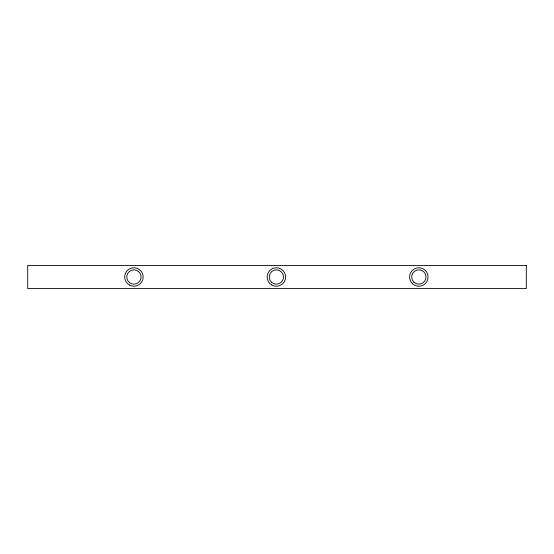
<?xml version="1.0" encoding="UTF-8"?>
<svg xmlns="http://www.w3.org/2000/svg" width="554" height="554" viewBox="0 0 554 554"><rect width="100%" height="100%" fill="white"/><g stroke="black" fill="none" stroke-linecap="round" stroke-linejoin="round"><path stroke-width="0.83" d="M526.3 265.442L27.7 265.442L27.7 288.558L526.3 288.558L526.3 265.442M412.578 283.793A9.238 9.238 0 0 0 427.84 279.015A9.238 9.238 0 0 0 416.075 268.184A9.238 9.238 0 0 0 412.578 283.793M271.695 284.964A9.238 9.238 0 0 0 285.608 277.069A9.238 9.238 0 0 0 271.813 268.967A9.238 9.238 0 0 0 271.695 284.964M129.297 284.998A9.238 9.238 0 0 0 143.154 277A9.238 9.238 0 0 0 129.297 269.002A9.238 9.238 0 0 0 129.297 284.998M413.914 282.194A7.147 7.147 0 0 0 425.784 278.662A7.147 7.147 0 0 0 416.795 270.144A7.147 7.147 0 0 0 413.914 282.194M271.599 282.318A7.147 7.147 0 0 0 283.371 278.475A7.147 7.147 0 0 0 274.154 270.207A7.147 7.147 0 0 0 271.599 282.318M129.311 282.464A7.147 7.147 0 0 0 140.958 278.26A7.147 7.147 0 0 0 131.485 270.276A7.147 7.147 0 0 0 129.311 282.464"/></g></svg>
